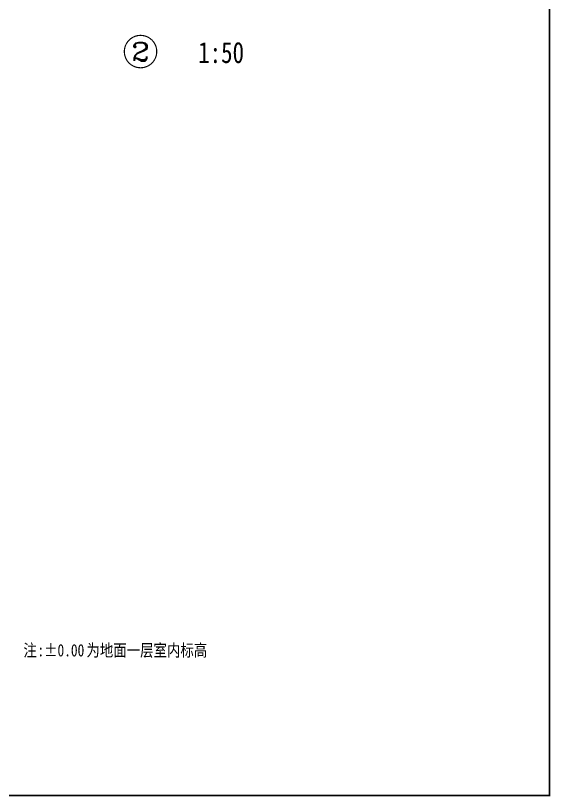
# Model space of a CAD drawing. Extents: x 1596194 to 1987057, y -212608 to 63160.
# Drawn here: x 1808872 to 1843528, y -212608 to -162004 of the extents above; entities that cross this region are included whole.
import ezdxf
from ezdxf.enums import TextEntityAlignment as Align

# ---------------------------------------------------------------- set-up
doc = ezdxf.new("R2010")
doc.units = 0
doc.header["$LTSCALE"] = 100
doc.header["$MEASUREMENT"] = 0
doc.layers.get('0').update_dxf_attribs({"linetype": 'CONTINUOUS'})
doc.layers.add('PUB_DIM', color=3, linetype='CONTINUOUS')
doc.layers.add('PUB_TEXT', color=30, linetype='CONTINUOUS')
doc.styles.add('_TCH_LABEL', font='COMPLEX', dxfattribs={"bigfont": 'GBCBIG'})
doc.styles.get("Standard").update_dxf_attribs({"font": 'SimSun.ttf', "width": 0.8})

msp = doc.modelspace()

# ---------------------------------------------------------------- linework, layer by layer
at = {"color": 50, "linetype": 'Continuous', "const_width": 120}
msp.add_lwpolyline([(1843468.163, -212548.112), (1625068.163, -212548.112), (1625068.163, -91048.112), (1843468.163, -91048.112)], close=True, dxfattribs=at)
at = {"layer": 'PUB_DIM', "const_width": 75}
msp.add_lwpolyline([(1818017.817, -164334.536, 1), (1815917.817, -164334.536, 1)], format="xyb", close=True, dxfattribs=at)

# ---------------------------------------------------------------- texts
at = {"layer": 'PUB_TEXT', "style": '_TCH_LABEL', "width": 1.5}
msp.add_text('2', height=1187.939, dxfattribs=at).set_placement((1816373.847, -164928.506), (1817561.786, -164928.506), align=Align.FIT)
at = {"layer": 'PUB_TEXT', "width": 0.8}
for s, height, p in [('1:50', 1367.0886, (1820699.515, -165076.293)), ('注', 797.468, (1809377.197, -203535.502)), (':%%p0.00', 797.4684, (1810284.539, -203535.502)), ('为地面一层室内标高', 797.4684, (1813460.235, -203535.502))]:
    msp.add_text(s, height=height, dxfattribs=at).set_placement(p)

doc.saveas('drawing.dxf')
